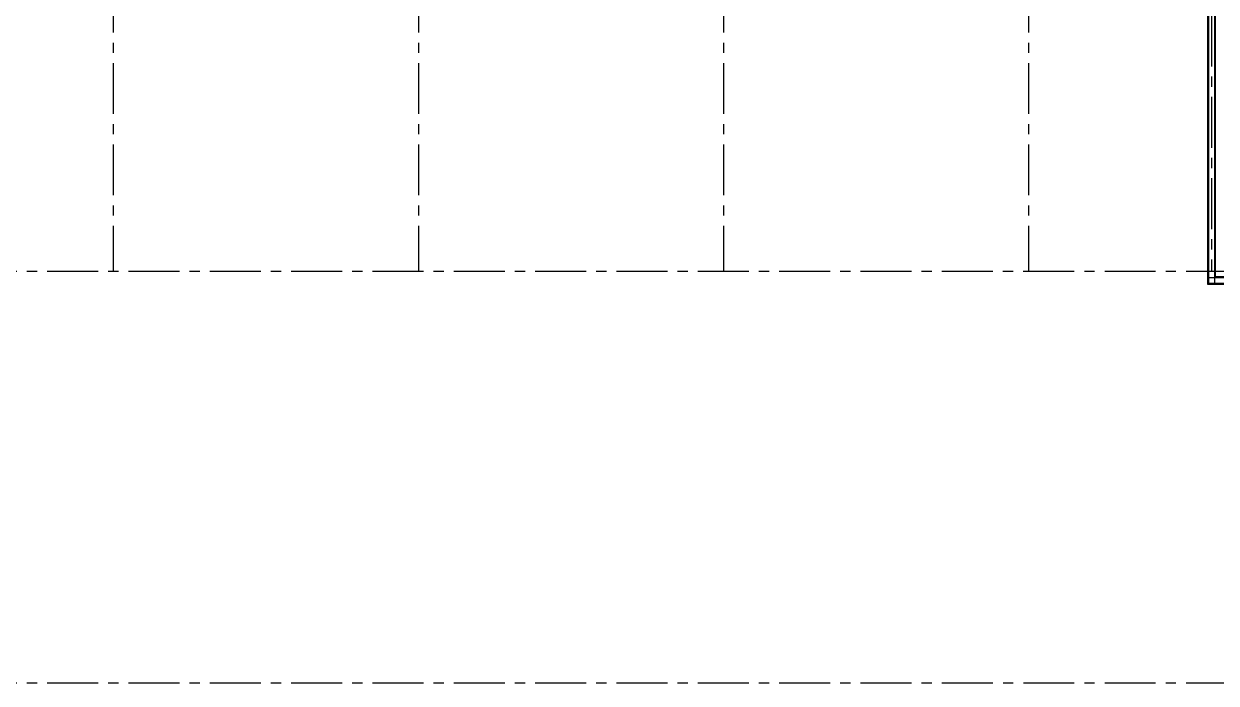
# Model space of a CAD drawing. Header units: millimetres. Extents: x 401562 to 564367, y -269451 to 12039.
# Drawn here: x 480732 to 504184, y -236779 to -223809 of the extents above; entities that cross this region are included whole.
import ezdxf

# ---------------------------------------------------------------- set-up
doc = ezdxf.new("R2010")
doc.units = ezdxf.units.MM
doc.header["$MEASUREMENT"] = 0
doc.linetypes.add('CENTER', pattern=[2, 1.25, -0.25, 0.25, -0.25])
for name, color, linetype in [('GRID', 9, 'Continuous'), ('LINE', 1, 'Continuous'), ('WALL', 3, 'Continuous')]:
    doc.layers.add(name, color=color, linetype=linetype)

msp = doc.modelspace()

# ---------------------------------------------------------------- linework, layer by layer
at = {"layer": 'GRID', "linetype": 'CENTER', "ltscale": 800}
for p, q in [((482492.7, -200581.1), (482492.4, -228678.6)), ((488492, -200581.1), (488491.7, -228678.6)), ((494492, -200581), (494491.7, -228678.6)), ((500492, -200581), (500491.7, -228678.6)), ((504091.9, -204446.6), (504091.7, -228678.6)), ((520591.7, -228678.6), (451506.1, -228678.6)), ((520591.9, -236778.6), (451506.1, -236778.6))]:
    msp.add_line(p, q, dxfattribs=at)
at = {"layer": 'LINE', "color": 9, "linetype": 'Continuous', "ltscale": 2000}
for p, q in [((504166.9, -222428.6, 0), (504166.9, -228778.4, 0)), ((504016.9, -222928.7, 0), (504016.8, -228928.6, 0)), ((504166.9, -228778.4), (506241.2, -228778.4)), ((504016.8, -228928.6), (508189.9, -228928.6))]:
    msp.add_line(p, q, dxfattribs=at)
at = {"layer": 'WALL'}
for p, q in [((504034.8, -222428.6, 0), (504034.8, -228910.6, 0)), ((504148.8, -222428.6, 0), (504148.8, -228910.6, 0)), ((504034.8, -228796.4), (506241.2, -228796.4)), ((504034.8, -228910.6), (506241.2, -228910.6))]:
    msp.add_line(p, q, dxfattribs=at)

doc.saveas('drawing.dxf')
